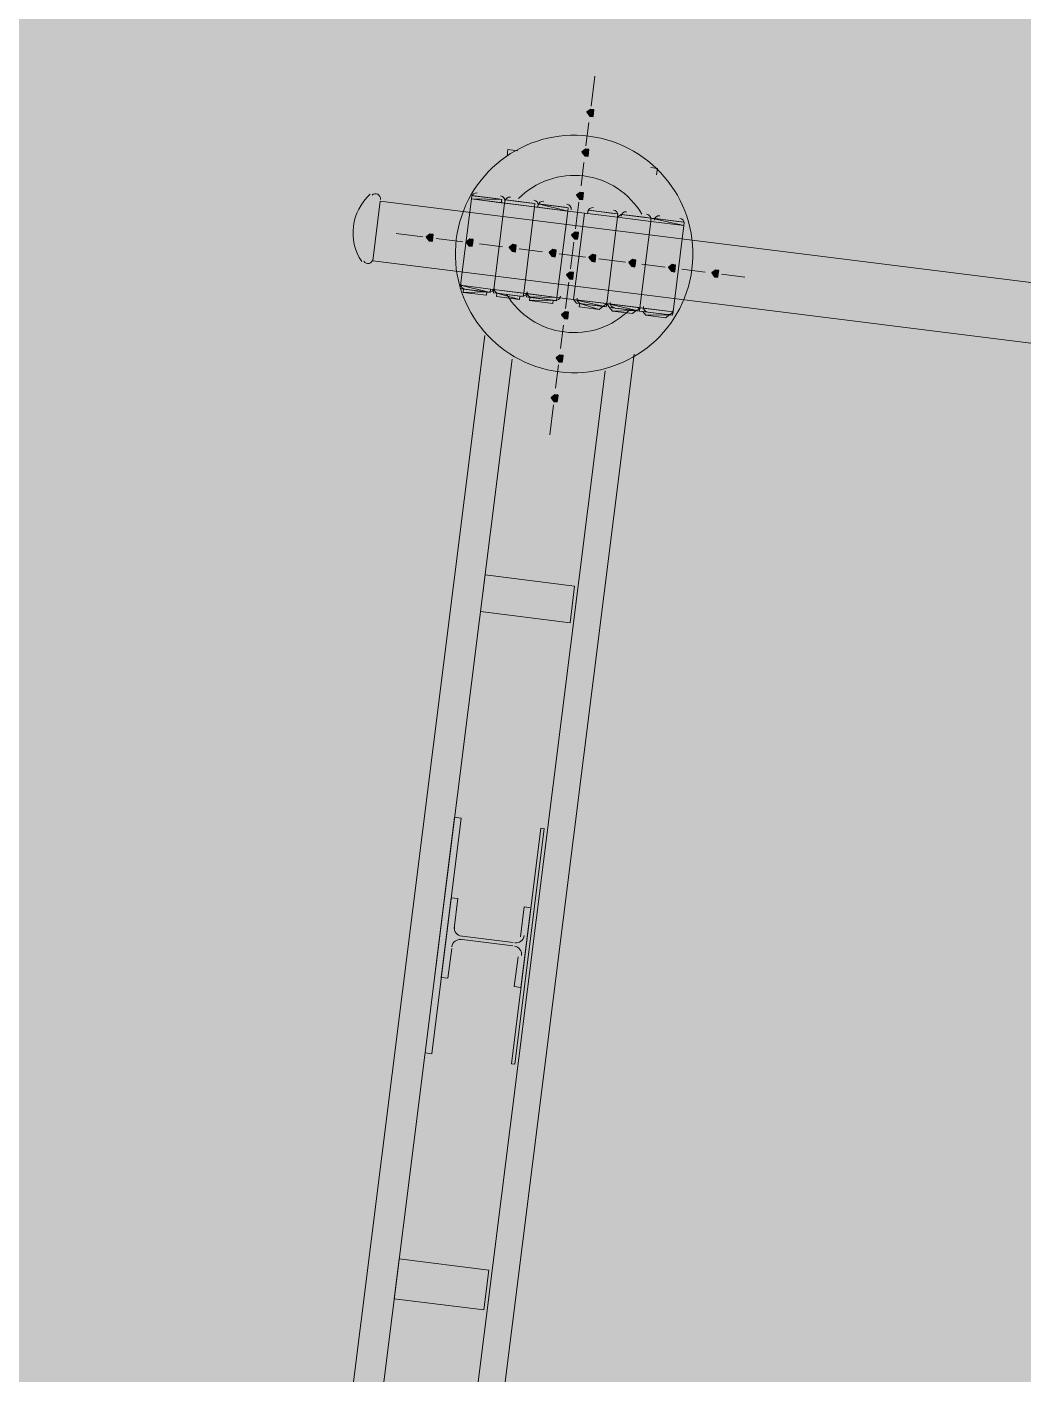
# Model space of a CAD drawing. Header units: metres. Extents: x -4 to 509425, y 7549 to 4732445.
# Drawn here: x 475976.932 to 475979.453, y 4719767.517 to 4719770.926 of the extents above; entities that cross this region are included whole.
import ezdxf

# ---------------------------------------------------------------- set-up
doc = ezdxf.new("R2010")
doc.units = ezdxf.units.M
doc.header["$LTSCALE"] = 0.01
doc.header["$MEASUREMENT"] = 0
doc.layers.get('0').update_dxf_attribs({"lineweight": 0})
doc.layers.add('_SUBESTACIÓN', color=1, linetype='Continuous')
doc.layers.add('SUBESTACION LA VID', color=253, linetype='Continuous')

# ---------------------------------------------------------------- blocks, each defined once
blk = doc.blocks.new('A$Cfff6051d')
at = {"layer": 'SUBESTACION LA VID', "transparency": 33554687}
h = blk.add_hatch(color=256, dxfattribs=at)
h.dxf.hatch_style = 2
h.paths.add_polyline_path([(475978.3663, 4719770.7079), (475978.3673, 4719770.7163), (475978.3589, 4719770.7173), (475978.3495, 4719770.71), (475978.3568, 4719770.7005), (475978.3652, 4719770.6995)])
h = blk.add_hatch(color=256, dxfattribs=at)
h.dxf.hatch_style = 2
h.paths.add_polyline_path([(475978.3536, 4719770.607), (475978.3547, 4719770.6154), (475978.3463, 4719770.6165), (475978.3368, 4719770.6092), (475978.3442, 4719770.5997), (475978.3526, 4719770.5986)])
h = blk.add_hatch(color=256, dxfattribs=at)
h.dxf.hatch_style = 2
h.paths.add_polyline_path([(475978.3399, 4719770.4978), (475978.341, 4719770.5062), (475978.3326, 4719770.5073), (475978.3231, 4719770.5), (475978.3305, 4719770.4905), (475978.3389, 4719770.4894)])
h = blk.add_hatch(color=256, dxfattribs=at)
h.dxf.hatch_style = 2
h.paths.add_polyline_path([(475977.9597, 4719770.3919), (475977.9608, 4719770.4003), (475977.9524, 4719770.4014), (475977.9429, 4719770.394), (475977.9503, 4719770.3846), (475977.9587, 4719770.3835)])
h = blk.add_hatch(color=256, dxfattribs=at)
h.dxf.hatch_style = 2
h.paths.add_polyline_path([(475978.0606, 4719770.3793), (475978.0616, 4719770.3877), (475978.0532, 4719770.3887), (475978.0438, 4719770.3814), (475978.0511, 4719770.3719), (475978.0595, 4719770.3709)])
h = blk.add_hatch(color=256, dxfattribs=at)
h.dxf.hatch_style = 2
h.paths.add_polyline_path([(475978.3273, 4719770.397), (475978.3283, 4719770.4054), (475978.3199, 4719770.4065), (475978.3105, 4719770.3991), (475978.3178, 4719770.3897), (475978.3262, 4719770.3886)])
h = blk.add_hatch(color=256, dxfattribs=at)
h.dxf.hatch_style = 2
h.paths.add_polyline_path([(475978.1698, 4719770.3656), (475978.1708, 4719770.374), (475978.1624, 4719770.3751), (475978.153, 4719770.3677), (475978.1603, 4719770.3583), (475978.1687, 4719770.3572)])
h = blk.add_hatch(color=256, dxfattribs=at)
h.dxf.hatch_style = 2
h.paths.add_polyline_path([(475978.2706, 4719770.353), (475978.2716, 4719770.3614), (475978.2632, 4719770.3624), (475978.2538, 4719770.3551), (475978.2611, 4719770.3456), (475978.2695, 4719770.3446)])
h = blk.add_hatch(color=256, dxfattribs=at)
h.dxf.hatch_style = 2
h.paths.add_polyline_path([(475978.3714, 4719770.3403), (475978.3724, 4719770.3487), (475978.364, 4719770.3498), (475978.3546, 4719770.3424), (475978.3619, 4719770.333), (475978.3703, 4719770.3319)])
h = blk.add_hatch(color=256, dxfattribs=at)
h.dxf.hatch_style = 2
h.paths.add_polyline_path([(475978.4722, 4719770.3277), (475978.4732, 4719770.3361), (475978.4648, 4719770.3371), (475978.4554, 4719770.3298), (475978.4627, 4719770.3203), (475978.4711, 4719770.3193)])
h = blk.add_hatch(color=256, dxfattribs=at)
h.dxf.hatch_style = 2
h.paths.add_polyline_path([(475978.573, 4719770.315), (475978.574, 4719770.3234), (475978.5656, 4719770.3245), (475978.5562, 4719770.3172), (475978.5635, 4719770.3077), (475978.5719, 4719770.3066)])
h = blk.add_hatch(color=256, dxfattribs=at)
h.dxf.hatch_style = 2
h.paths.add_polyline_path([(475978.6822, 4719770.3014), (475978.6832, 4719770.3098), (475978.6748, 4719770.3108), (475978.6654, 4719770.3035), (475978.6727, 4719770.294), (475978.6811, 4719770.293)])
h = blk.add_hatch(color=256, dxfattribs=at)
h.dxf.hatch_style = 2
h.paths.add_polyline_path([(475978.3146, 4719770.2962), (475978.3157, 4719770.3046), (475978.3073, 4719770.3057), (475978.2978, 4719770.2983), (475978.3052, 4719770.2889), (475978.3136, 4719770.2878)])
h = blk.add_hatch(color=256, dxfattribs=at)
h.dxf.hatch_style = 2
h.paths.add_polyline_path([(475978.302, 4719770.1954), (475978.3031, 4719770.2038), (475978.2947, 4719770.2049), (475978.2852, 4719770.1975), (475978.2926, 4719770.1881), (475978.301, 4719770.187)])
h = blk.add_hatch(color=256, dxfattribs=at)
h.dxf.hatch_style = 2
h.paths.add_polyline_path([(475978.2883, 4719770.0862), (475978.2894, 4719770.0946), (475978.281, 4719770.0957), (475978.2715, 4719770.0883), (475978.2789, 4719770.0789), (475978.2873, 4719770.0778)])
h = blk.add_hatch(color=256, dxfattribs=at)
h.dxf.hatch_style = 2
h.paths.add_polyline_path([(475978.2757, 4719769.9854), (475978.2767, 4719769.9938), (475978.2683, 4719769.9949), (475978.2589, 4719769.9875), (475978.2662, 4719769.9781), (475978.2746, 4719769.977)])
at = {"layer": 'SUBESTACION LA VID', "lineweight": 15}
for p, q in [((475978.3694, 4719770.8013), (475978.36, 4719770.7257)), ((475978.3547, 4719770.6837), (475978.3473, 4719770.6249)), ((475978.3421, 4719770.5829), (475978.3347, 4719770.5241)), ((475977.8075, 4719770.3342), (475977.8264, 4719770.4854)), ((476073.0778, 4719758.5438), (475977.8264, 4719770.4854)), ((475978.0574, 4719770.4906), (475978.0301, 4719770.2722)), ((475978.1257, 4719770.4906), (475978.0669, 4719770.498)), ((475978.1414, 4719770.4801), (475978.1141, 4719770.2617)), ((475978.1141, 4719770.2617), (475978.1414, 4719770.4801)), ((475978.2097, 4719770.48), (475978.1509, 4719770.4874)), ((475978.3294, 4719770.4821), (475978.321, 4719770.4149)), ((475978.2171, 4719770.4706), (475978.1897, 4719770.2522)), ((475978.1897, 4719770.2522), (475978.2171, 4719770.4706)), ((475978.2937, 4719770.4695), (475978.2349, 4719770.4769)), ((475978.2737, 4719770.2417), (475978.3011, 4719770.4601)), ((475978.3157, 4719770.2364), (475978.3431, 4719770.4548)), ((475978.3609, 4719770.4611), (475978.4113, 4719770.4548)), ((475978.4449, 4719770.4506), (475978.4953, 4719770.4442)), ((475978.4271, 4719770.4443), (475978.3997, 4719770.2259)), ((475978.3997, 4719770.2259), (475978.4271, 4719770.4443)), ((475978.5111, 4719770.4337), (475978.4837, 4719770.2153)), ((475978.4837, 4719770.2153), (475978.5111, 4719770.4337)), ((475978.5289, 4719770.44), (475978.5793, 4719770.4337)), ((475978.5951, 4719770.4232), (475978.5677, 4719770.2048)), ((475977.9345, 4719770.3951), (475977.8673, 4719770.4035)), ((475978.0354, 4719770.3824), (475977.9682, 4719770.3909)), ((475978.1362, 4719770.3698), (475978.0774, 4719770.3772)), ((475978.3168, 4719770.3813), (475978.3084, 4719770.3141)), ((475978.237, 4719770.3572), (475978.1782, 4719770.3645)), ((475978.3462, 4719770.3435), (475978.279, 4719770.3519)), ((476073.0589, 4719758.3926), (475977.8075, 4719770.3342)), ((475978.447, 4719770.3308), (475978.3798, 4719770.3393)), ((475978.5478, 4719770.3182), (475978.489, 4719770.3256)), ((475978.6486, 4719770.3056), (475978.5898, 4719770.3129)), ((475978.3041, 4719770.2805), (475978.2957, 4719770.2133)), ((475978.7494, 4719770.2929), (475978.6906, 4719770.3003)), ((475978.0364, 4719770.2543), (475978.0952, 4719770.247)), ((475978.1204, 4719770.2438), (475978.1792, 4719770.2364)), ((475978.2044, 4719770.2333), (475978.2632, 4719770.2259)), ((475978.3808, 4719770.2112), (475978.3304, 4719770.2175)), ((475978.4648, 4719770.2006), (475978.4144, 4719770.2069)), ((475978.5488, 4719770.1901), (475978.4984, 4719770.1964)), ((475978.0909, 4719770.1451), (475977.7128, 4719767.1294)), ((475978.2904, 4719770.1713), (475978.2831, 4719770.1125)), ((475977.7937, 4719767.1619), (475978.1602, 4719770.0852)), ((475978.4689, 4719770.0977), (475978.0909, 4719767.082)), ((475978.2778, 4719770.0705), (475978.2704, 4719770.0117)), ((475978.0289, 4719767.1324), (475978.3954, 4719770.0557)), ((475978.2652, 4719769.9697), (475978.2557, 4719769.8941)), ((475978.0274, 4719768.6173), (475978.1618, 4719768.6004)), ((475978.1628, 4719768.6088), (475978.0284, 4719768.6257))]:
    blk.add_line(p, q, dxfattribs=at)
at = {"layer": 'SUBESTACION LA VID', "lineweight": 0}
for p, q in [((475978.0574, 4719770.4906), (475978.133, 4719770.4811)), ((475978.0585, 4719770.499), (475978.1341, 4719770.4895)), ((475978.0585, 4719770.499), (475978.1341, 4719770.4895)), ((475978.0585, 4719770.499), (475978.1341, 4719770.4895)), ((475978.0585, 4719770.499), (475978.1341, 4719770.4895)), ((475978.0585, 4719770.499), (475978.1257, 4719770.4906)), ((475978.0669, 4719770.498), (475978.1257, 4719770.4906)), ((475978.0669, 4719770.498), (475978.1257, 4719770.4906)), ((475978.0669, 4719770.498), (475978.1257, 4719770.4906)), ((475978.1414, 4719770.4801), (475978.2171, 4719770.4706)), ((475978.1425, 4719770.4885), (475978.2181, 4719770.479)), ((475978.1425, 4719770.4885), (475978.2181, 4719770.479)), ((475978.1425, 4719770.4885), (475978.2181, 4719770.479)), ((475978.1425, 4719770.4885), (475978.2181, 4719770.479)), ((475978.1509, 4719770.4874), (475978.2181, 4719770.479)), ((475978.1509, 4719770.4874), (475978.2097, 4719770.48)), ((475978.1509, 4719770.4874), (475978.2097, 4719770.48)), ((475978.2171, 4719770.4706), (475978.3011, 4719770.4601)), ((475978.2255, 4719770.4695), (475978.3011, 4719770.4601)), ((475978.2255, 4719770.4695), (475978.3011, 4719770.4601)), ((475978.2265, 4719770.4779), (475978.3011, 4719770.4601)), ((475978.2265, 4719770.4779), (475978.3021, 4719770.4685)), ((475978.2265, 4719770.4779), (475978.3021, 4719770.4685)), ((475978.2265, 4719770.4779), (475978.3021, 4719770.4685)), ((475978.2265, 4719770.4779), (475978.3021, 4719770.4685)), ((475978.2265, 4719770.4779), (475978.2937, 4719770.4695)), ((475978.2265, 4719770.4779), (475978.2937, 4719770.4695)), ((475978.2349, 4719770.4769), (475978.2937, 4719770.4695)), ((475978.2349, 4719770.4769), (475978.2937, 4719770.4695)), ((475978.3515, 4719770.4537), (475978.4271, 4719770.4443)), ((475978.3525, 4719770.4621), (475978.4281, 4719770.4527)), ((475978.3525, 4719770.4621), (475978.4281, 4719770.4527)), ((475978.3525, 4719770.4621), (475978.4281, 4719770.4527)), ((475978.3525, 4719770.4621), (475978.4281, 4719770.4527)), ((475978.3525, 4719770.4621), (475978.4197, 4719770.4537)), ((475978.3525, 4719770.4621), (475978.4197, 4719770.4537)), ((475978.3609, 4719770.4611), (475978.4197, 4719770.4537)), ((475978.3609, 4719770.4611), (475978.4197, 4719770.4537)), ((475978.4365, 4719770.4516), (475978.5121, 4719770.4421)), ((475978.4365, 4719770.4516), (475978.5121, 4719770.4421)), ((475978.4365, 4719770.4516), (475978.5037, 4719770.4432)), ((475978.4365, 4719770.4516), (475978.5037, 4719770.4432)), ((475978.4365, 4719770.4516), (475978.5037, 4719770.4432)), ((475978.4365, 4719770.4516), (475978.5037, 4719770.4432)), ((475978.4449, 4719770.4506), (475978.5037, 4719770.4432)), ((475978.4449, 4719770.4506), (475978.5037, 4719770.4432)), ((475978.4271, 4719770.4443), (475978.5111, 4719770.4337)), ((475978.4271, 4719770.4443), (475978.5111, 4719770.4337)), ((475978.5111, 4719770.4337), (475978.5951, 4719770.4232)), ((475978.5111, 4719770.4337), (475978.5951, 4719770.4232)), ((475978.5205, 4719770.4411), (475978.5961, 4719770.4316)), ((475978.5205, 4719770.4411), (475978.5961, 4719770.4316)), ((475978.5205, 4719770.4411), (475978.5877, 4719770.4327)), ((475978.5205, 4719770.4411), (475978.5877, 4719770.4327)), ((475978.5289, 4719770.44), (475978.5877, 4719770.4327)), ((475978.5289, 4719770.44), (475978.5877, 4719770.4327)), ((475978.1046, 4719770.2543), (475978.029, 4719770.2638)), ((475978.1046, 4719770.2543), (475978.029, 4719770.2638)), ((475978.1057, 4719770.2627), (475978.0301, 4719770.2722)), ((475978.1057, 4719770.2627), (475978.0301, 4719770.2722)), ((475978.1046, 4719770.2543), (475978.0374, 4719770.2627)), ((475978.1046, 4719770.2543), (475978.0374, 4719770.2627)), ((475978.1802, 4719770.2448), (475978.113, 4719770.2533)), ((475978.1886, 4719770.2438), (475978.113, 4719770.2533)), ((475978.1886, 4719770.2438), (475978.113, 4719770.2533)), ((475978.1886, 4719770.2438), (475978.113, 4719770.2533)), ((475978.1886, 4719770.2438), (475978.113, 4719770.2533)), ((475978.1886, 4719770.2438), (475978.113, 4719770.2533)), ((475978.1886, 4719770.2438), (475978.113, 4719770.2533)), ((475978.1897, 4719770.2522), (475978.1141, 4719770.2617)), ((475978.1897, 4719770.2522), (475978.1141, 4719770.2617)), ((475978.1792, 4719770.2364), (475978.1214, 4719770.2522)), ((475978.1802, 4719770.2448), (475978.1214, 4719770.2522)), ((475978.2642, 4719770.2343), (475978.197, 4719770.2427)), ((475978.2726, 4719770.2332), (475978.197, 4719770.2427)), ((475978.2726, 4719770.2332), (475978.197, 4719770.2427)), ((475978.2726, 4719770.2332), (475978.197, 4719770.2427)), ((475978.2726, 4719770.2332), (475978.197, 4719770.2427)), ((475978.2726, 4719770.2332), (475978.197, 4719770.2427)), ((475978.2726, 4719770.2332), (475978.197, 4719770.2427)), ((475978.2737, 4719770.2417), (475978.197, 4719770.2427)), ((475978.3986, 4719770.2174), (475978.3157, 4719770.2364)), ((475978.3902, 4719770.2185), (475978.323, 4719770.2269)), ((475978.3986, 4719770.2174), (475978.323, 4719770.2269)), ((475978.3808, 4719770.2112), (475978.3314, 4719770.2259)), ((475978.4826, 4719770.2069), (475978.3997, 4719770.2259)), ((475978.4742, 4719770.208), (475978.407, 4719770.2164)), ((475978.4742, 4719770.208), (475978.407, 4719770.2164)), ((475978.4826, 4719770.2069), (475978.407, 4719770.2164)), ((475978.4826, 4719770.2069), (475978.407, 4719770.2164)), ((475978.4826, 4719770.2069), (475978.407, 4719770.2164)), ((475978.4742, 4719770.208), (475978.4144, 4719770.2069)), ((475978.5666, 4719770.1964), (475978.4826, 4719770.2069)), ((475978.5666, 4719770.1964), (475978.4826, 4719770.2069)), ((475978.5677, 4719770.2048), (475978.4837, 4719770.2153)), ((475978.5582, 4719770.1974), (475978.491, 4719770.2059)), ((475978.5582, 4719770.1974), (475978.491, 4719770.2059)), ((475978.5582, 4719770.1974), (475978.491, 4719770.2059)), ((475978.5582, 4719770.1974), (475978.491, 4719770.2059)), ((475978.5666, 4719770.1964), (475978.491, 4719770.2059)), ((475978.5666, 4719770.1964), (475978.491, 4719770.2059)), ((475978.5582, 4719770.1974), (475978.4984, 4719770.1964))]:
    blk.add_line(p, q, dxfattribs=at)
at = {"layer": 'SUBESTACION LA VID'}
for points in [[(475978.3663, 4719770.7079), (475978.3673, 4719770.7163), (475978.3589, 4719770.7173), (475978.3495, 4719770.71), (475978.3568, 4719770.7005), (475978.3652, 4719770.6995)], [(475978.3536, 4719770.607), (475978.3547, 4719770.6154), (475978.3463, 4719770.6165), (475978.3368, 4719770.6092), (475978.3442, 4719770.5997), (475978.3526, 4719770.5986)], [(475978.3399, 4719770.4978), (475978.341, 4719770.5062), (475978.3326, 4719770.5073), (475978.3231, 4719770.5), (475978.3305, 4719770.4905), (475978.3389, 4719770.4894)], [(475977.9597, 4719770.3919), (475977.9608, 4719770.4003), (475977.9524, 4719770.4014), (475977.9429, 4719770.394), (475977.9503, 4719770.3846), (475977.9587, 4719770.3835)], [(475978.0606, 4719770.3793), (475978.0616, 4719770.3877), (475978.0532, 4719770.3887), (475978.0438, 4719770.3814), (475978.0511, 4719770.3719), (475978.0595, 4719770.3709)], [(475978.3273, 4719770.397), (475978.3283, 4719770.4054), (475978.3199, 4719770.4065), (475978.3105, 4719770.3991), (475978.3178, 4719770.3897), (475978.3262, 4719770.3886)], [(475978.1698, 4719770.3656), (475978.1708, 4719770.374), (475978.1624, 4719770.3751), (475978.153, 4719770.3677), (475978.1603, 4719770.3583), (475978.1687, 4719770.3572)], [(475978.2706, 4719770.353), (475978.2716, 4719770.3614), (475978.2632, 4719770.3624), (475978.2538, 4719770.3551), (475978.2611, 4719770.3456), (475978.2695, 4719770.3446)], [(475978.3714, 4719770.3403), (475978.3724, 4719770.3487), (475978.364, 4719770.3498), (475978.3546, 4719770.3424), (475978.3619, 4719770.333), (475978.3703, 4719770.3319)], [(475978.4722, 4719770.3277), (475978.4732, 4719770.3361), (475978.4648, 4719770.3371), (475978.4554, 4719770.3298), (475978.4627, 4719770.3203), (475978.4711, 4719770.3193)], [(475978.573, 4719770.315), (475978.574, 4719770.3234), (475978.5656, 4719770.3245), (475978.5562, 4719770.3172), (475978.5635, 4719770.3077), (475978.5719, 4719770.3066)], [(475978.6822, 4719770.3014), (475978.6832, 4719770.3098), (475978.6748, 4719770.3108), (475978.6654, 4719770.3035), (475978.6727, 4719770.294), (475978.6811, 4719770.293)], [(475978.3146, 4719770.2962), (475978.3157, 4719770.3046), (475978.3073, 4719770.3057), (475978.2978, 4719770.2983), (475978.3052, 4719770.2889), (475978.3136, 4719770.2878)], [(475978.302, 4719770.1954), (475978.3031, 4719770.2038), (475978.2947, 4719770.2049), (475978.2852, 4719770.1975), (475978.2926, 4719770.1881), (475978.301, 4719770.187)], [(475978.2883, 4719770.0862), (475978.2894, 4719770.0946), (475978.281, 4719770.0957), (475978.2715, 4719770.0883), (475978.2789, 4719770.0789), (475978.2873, 4719770.0778)], [(475978.2757, 4719769.9854), (475978.2767, 4719769.9938), (475978.2683, 4719769.9949), (475978.2589, 4719769.9875), (475978.2662, 4719769.9781), (475978.2746, 4719769.977)]]:
    blk.add_lwpolyline(points, close=True, dxfattribs=at)
at = {"layer": 'SUBESTACION LA VID', "lineweight": 0}
for points in [[(475978.3663, 4719770.7079), (475978.3673, 4719770.7163), (475978.3589, 4719770.7173), (475978.3495, 4719770.71), (475978.3568, 4719770.7005), (475978.3652, 4719770.6995)], [(475978.3536, 4719770.607), (475978.3547, 4719770.6154), (475978.3463, 4719770.6165), (475978.3368, 4719770.6092), (475978.3442, 4719770.5997), (475978.3526, 4719770.5986)], [(475978.3399, 4719770.4978), (475978.341, 4719770.5062), (475978.3326, 4719770.5073), (475978.3231, 4719770.5), (475978.3305, 4719770.4905), (475978.3389, 4719770.4894)], [(475977.9597, 4719770.3919), (475977.9608, 4719770.4003), (475977.9524, 4719770.4014), (475977.9429, 4719770.394), (475977.9503, 4719770.3846), (475977.9587, 4719770.3835)], [(475978.0606, 4719770.3793), (475978.0616, 4719770.3877), (475978.0532, 4719770.3887), (475978.0438, 4719770.3814), (475978.0511, 4719770.3719), (475978.0595, 4719770.3709)], [(475978.3273, 4719770.397), (475978.3283, 4719770.4054), (475978.3199, 4719770.4065), (475978.3105, 4719770.3991), (475978.3178, 4719770.3897), (475978.3262, 4719770.3886)], [(475978.1698, 4719770.3656), (475978.1708, 4719770.374), (475978.1624, 4719770.3751), (475978.153, 4719770.3677), (475978.1603, 4719770.3583), (475978.1687, 4719770.3572)], [(475978.2706, 4719770.353), (475978.2716, 4719770.3614), (475978.2632, 4719770.3624), (475978.2538, 4719770.3551), (475978.2611, 4719770.3456), (475978.2695, 4719770.3446)], [(475978.3714, 4719770.3403), (475978.3724, 4719770.3487), (475978.364, 4719770.3498), (475978.3546, 4719770.3424), (475978.3619, 4719770.333), (475978.3703, 4719770.3319)], [(475978.4722, 4719770.3277), (475978.4732, 4719770.3361), (475978.4648, 4719770.3371), (475978.4554, 4719770.3298), (475978.4627, 4719770.3203), (475978.4711, 4719770.3193)], [(475978.573, 4719770.315), (475978.574, 4719770.3234), (475978.5656, 4719770.3245), (475978.5562, 4719770.3172), (475978.5635, 4719770.3077), (475978.5719, 4719770.3066)], [(475978.6822, 4719770.3014), (475978.6832, 4719770.3098), (475978.6748, 4719770.3108), (475978.6654, 4719770.3035), (475978.6727, 4719770.294), (475978.6811, 4719770.293)], [(475978.3146, 4719770.2962), (475978.3157, 4719770.3046), (475978.3073, 4719770.3057), (475978.2978, 4719770.2983), (475978.3052, 4719770.2889), (475978.3136, 4719770.2878)], [(475978.302, 4719770.1954), (475978.3031, 4719770.2038), (475978.2947, 4719770.2049), (475978.2852, 4719770.1975), (475978.2926, 4719770.1881), (475978.301, 4719770.187)], [(475978.2883, 4719770.0862), (475978.2894, 4719770.0946), (475978.281, 4719770.0957), (475978.2715, 4719770.0883), (475978.2789, 4719770.0789), (475978.2873, 4719770.0778)], [(475978.2757, 4719769.9854), (475978.2767, 4719769.9938), (475978.2683, 4719769.9949), (475978.2589, 4719769.9875), (475978.2662, 4719769.9781), (475978.2746, 4719769.977)]]:
    blk.add_lwpolyline(points, close=True, dxfattribs=at)
at = {"layer": 'SUBESTACION LA VID', "lineweight": 15}
for points in [[(475978.1751, 4719770.6124), (475978.1499, 4719770.6155), (475978.1478, 4719770.5987)], [(475978.5111, 4719770.5702), (475978.5279, 4719770.5681), (475978.5258, 4719770.5513)], [(476073.0589, 4719758.3926), (476073.0778, 4719758.5438), (475977.8264, 4719770.4854), (475977.8075, 4719770.3342), (476073.0589, 4719758.3926)], [(475978.1677, 4719770.4853), (475978.1509, 4719770.4874), (475978.1425, 4719770.4885), (475978.1414, 4719770.4801), (475978.133, 4719770.4811), (475978.1341, 4719770.4895), (475978.1257, 4719770.4906), (475978.0669, 4719770.498), (475978.0585, 4719770.499), (475978.0574, 4719770.4906), (475978.0301, 4719770.2722), (475978.029, 4719770.2638), (475978.0374, 4719770.2627), (475978.0364, 4719770.2543), (475978.0952, 4719770.247), (475978.0962, 4719770.2554), (475978.1046, 4719770.2543), (475978.1057, 4719770.2627), (475978.1141, 4719770.2617), (475978.113, 4719770.2533), (475978.1214, 4719770.2522), (475978.1204, 4719770.2438), (475978.1792, 4719770.2364), (475978.1802, 4719770.2448), (475978.1886, 4719770.2438), (475978.1897, 4719770.2522), (475978.1981, 4719770.2511), (475978.197, 4719770.2427), (475978.2054, 4719770.2417), (475978.2044, 4719770.2333), (475978.2632, 4719770.2259), (475978.2642, 4719770.2343), (475978.2726, 4719770.2332), (475978.2737, 4719770.2417), (475978.3157, 4719770.2364), (475978.323, 4719770.2269), (475978.3314, 4719770.2259), (475978.3304, 4719770.2175), (475978.3808, 4719770.2112), (475978.3902, 4719770.2185), (475978.3986, 4719770.2174), (475978.3997, 4719770.2259), (475978.407, 4719770.2164), (475978.4144, 4719770.2069), (475978.4648, 4719770.2006), (475978.4742, 4719770.208), (475978.4826, 4719770.2069), (475978.4837, 4719770.2153), (475978.4826, 4719770.2069), (475978.491, 4719770.2059), (475978.4984, 4719770.1964), (475978.5488, 4719770.1901), (475978.5582, 4719770.1974), (475978.5666, 4719770.1964), (475978.5677, 4719770.2048), (475978.5951, 4719770.4232), (475978.5961, 4719770.4316), (475978.5877, 4719770.4327), (475978.5793, 4719770.4337), (475978.5289, 4719770.44), (475978.5205, 4719770.4411), (475978.5121, 4719770.4421), (475978.5111, 4719770.4337), (475978.5121, 4719770.4421), (475978.5037, 4719770.4432), (475978.4953, 4719770.4442), (475978.4449, 4719770.4506), (475978.4365, 4719770.4516), (475978.4271, 4719770.4443), (475978.4281, 4719770.4527), (475978.4197, 4719770.4537), (475978.4113, 4719770.4548), (475978.3609, 4719770.4611), (475978.3525, 4719770.4621), (475978.3515, 4719770.4537), (475978.3431, 4719770.4548), (475978.3011, 4719770.4601), (475978.3021, 4719770.4685), (475978.2937, 4719770.4695), (475978.2349, 4719770.4769), (475978.2265, 4719770.4779), (475978.2255, 4719770.4695), (475978.2171, 4719770.4706), (475978.2181, 4719770.479), (475978.2097, 4719770.48), (475978.1677, 4719770.4853)], [(475978.0802, 4719769.4468), (475978.0918, 4719769.5392), (475978.3186, 4719769.5108), (475978.307, 4719769.4184), (475978.0802, 4719769.4468)], [(475977.9569, 4719768.3275), (475978.0317, 4719768.9239), (475978.0149, 4719768.926), (475977.9401, 4719768.3296), (475977.9569, 4719768.3275)], [(475978.1585, 4719768.3022), (475978.2333, 4719768.8986), (475978.2417, 4719768.8975), (475978.1669, 4719768.3011), (475978.1585, 4719768.3022)], [(475978.0064, 4719768.7223), (475977.9811, 4719768.5207), (475977.9979, 4719768.5186), (475978.0074, 4719768.5942)], [(475978.0137, 4719768.6446), (475978.0232, 4719768.7202), (475978.0064, 4719768.7223)], [(475978.1754, 4719768.5731), (475978.1659, 4719768.4975), (475978.1827, 4719768.4954), (475978.208, 4719768.697), (475978.1912, 4719768.6991), (475978.1817, 4719768.6235)], [(475977.8622, 4719767.7079), (475977.8748, 4719767.8087), (475978.1016, 4719767.7803), (475978.089, 4719767.6795), (475977.8622, 4719767.7079)]]:
    blk.add_lwpolyline(points, dxfattribs=at)
at = {"layer": 'SUBESTACION LA VID', "lineweight": 0}
for points in [[(475978.3011, 4719770.4601), (475978.0574, 4719770.4906), (475978.2171, 4719770.4706)], [(475978.2171, 4719770.4706), (475978.1414, 4719770.4801), (475978.0574, 4719770.4906)], [(475978.133, 4719770.4811), (475978.0574, 4719770.4906), (475978.1341, 4719770.4895)], [(475978.1414, 4719770.4801), (475978.2171, 4719770.4706), (475978.1414, 4719770.4801)], [(475978.1509, 4719770.4874), (475978.2097, 4719770.48), (475978.1509, 4719770.4874)], [(475978.5111, 4719770.4337), (475978.4271, 4719770.4443), (475978.3431, 4719770.4548), (475978.4271, 4719770.4443)], [(475978.3431, 4719770.4548), (475978.4271, 4719770.4443), (475978.5111, 4719770.4337)], [(475978.5111, 4719770.4337), (475978.5951, 4719770.4232), (475978.5121, 4719770.4421)], [(475978.5205, 4719770.4411), (475978.5877, 4719770.4327), (475978.5205, 4719770.4411)], [(475978.029, 4719770.2638), (475978.1046, 4719770.2543), (475978.0301, 4719770.2722)], [(475978.1046, 4719770.2543), (475978.029, 4719770.2638), (475978.1046, 4719770.2543)], [(475978.0364, 4719770.2543), (475978.0962, 4719770.2554), (475978.0374, 4719770.2627)], [(475978.2737, 4719770.2417), (475978.1141, 4719770.2617), (475978.1897, 4719770.2522)], [(475978.1981, 4719770.2511), (475978.2737, 4719770.2417), (475978.1897, 4719770.2522)], [(475978.2044, 4719770.2333), (475978.2642, 4719770.2343), (475978.2054, 4719770.2417)], [(475978.3157, 4719770.2364), (475978.3997, 4719770.2259), (475978.4837, 4719770.2153)], [(475978.5677, 4719770.2048), (475978.3157, 4719770.2364), (475978.3997, 4719770.2259)], [(475978.3314, 4719770.2259), (475978.3902, 4719770.2185), (475978.323, 4719770.2269)], [(475978.3986, 4719770.2174), (475978.323, 4719770.2269), (475978.3986, 4719770.2174)], [(475978.4837, 4719770.2153), (475978.3997, 4719770.2259), (475978.4837, 4719770.2153), (475978.5677, 4719770.2048)], [(475978.3997, 4719770.2259), (475978.5677, 4719770.2048), (475978.4837, 4719770.2153)], [(475978.4742, 4719770.208), (475978.407, 4719770.2164), (475978.4742, 4719770.208)]]:
    blk.add_lwpolyline(points, dxfattribs=at)
at = {"layer": 'SUBESTACION LA VID', "lineweight": 15}
for points, knots in [([(475978.0191, 4719770.3888), (475977.9984, 4719770.2241), (475978.1152, 4719770.0738), (475978.2799, 4719770.0532), (475978.4446, 4719770.0325), (475978.5949, 4719770.1493), (475978.6155, 4719770.314), (475978.6362, 4719770.4787), (475978.5194, 4719770.6289), (475978.3547, 4719770.6496), (475978.19, 4719770.6702), (475978.0397, 4719770.5535), (475978.0191, 4719770.3888)], [0, 0, 0, 0, 1, 1, 1, 2, 2, 2, 3, 3, 3, 4, 4, 4, 4]), ([(475978.4887, 4719770.4524), (475978.4573, 4719770.5055), (475978.4032, 4719770.5411), (475978.342, 4719770.5488), (475978.2809, 4719770.5564), (475978.2196, 4719770.5353), (475978.1762, 4719770.4916)], [0, 0, 0, 0, 1, 1, 1, 2, 2, 2, 2]), ([(475977.827, 4719770.4896), (475977.8276, 4719770.4949), (475977.8249, 4719770.5), (475977.8202, 4719770.5025), (475977.8155, 4719770.5049), (475977.8098, 4719770.5042), (475977.8058, 4719770.5006)], [0, 0, 0, 0, 1, 1, 1, 2, 2, 2, 2]), ([(475977.7848, 4719770.333), (475977.7878, 4719770.3285), (475977.7931, 4719770.3264), (475977.7983, 4719770.3276), (475977.8035, 4719770.3289), (475977.8073, 4719770.3332), (475977.808, 4719770.3384)], [0, 0, 0, 0, 1, 1, 1, 2, 2, 2, 2]), ([(475978.1463, 4719770.2497), (475978.1777, 4719770.1969), (475978.2316, 4719770.1616), (475978.2925, 4719770.154), (475978.3535, 4719770.1463), (475978.4145, 4719770.1672), (475978.4579, 4719770.2106)], [0, 0, 0, 0, 1, 1, 1, 2, 2, 2, 2])]:
    blk.add_open_spline(points, degree=3, knots=knots, dxfattribs=at)
for points in [[(475977.801, 4719770.5025), (475977.7527, 4719770.459), (475977.7436, 4719770.3865), (475977.7797, 4719770.3323)], [(475978.0722, 4719770.5058), (475978.0652, 4719770.5067), (475978.0588, 4719770.5018), (475978.058, 4719770.4948)], [(475978.142, 4719770.4843), (475978.1428, 4719770.4912), (475978.1379, 4719770.4976), (475978.131, 4719770.4985)], [(475978.1562, 4719770.4953), (475978.1492, 4719770.4962), (475978.1428, 4719770.4912), (475978.142, 4719770.4843)], [(475978.226, 4719770.4737), (475978.2268, 4719770.4807), (475978.2219, 4719770.487), (475978.215, 4719770.4879)], [(475978.2402, 4719770.4848), (475978.2332, 4719770.4856), (475978.2268, 4719770.4807), (475978.226, 4719770.4737)], [(475978.31, 4719770.4632), (475978.3109, 4719770.4702), (475978.3059, 4719770.4765), (475978.299, 4719770.4774)], [(475978.3662, 4719770.469), (475978.3592, 4719770.4698), (475978.3529, 4719770.4649), (475978.352, 4719770.4579)], [(475978.4276, 4719770.4485), (475978.4285, 4719770.4554), (475978.4235, 4719770.4618), (475978.4166, 4719770.4626)], [(475978.4502, 4719770.4584), (475978.4432, 4719770.4593), (475978.4369, 4719770.4544), (475978.436, 4719770.4474)], [(475978.5116, 4719770.4379), (475978.5125, 4719770.4449), (475978.5075, 4719770.4512), (475978.5006, 4719770.4521)], [(475978.5342, 4719770.4479), (475978.5272, 4719770.4488), (475978.5209, 4719770.4438), (475978.52, 4719770.4369)], [(475978.5956, 4719770.4274), (475978.5965, 4719770.4344), (475978.5915, 4719770.4407), (475978.5846, 4719770.4416)], [(475978.0306, 4719770.2764), (475978.0297, 4719770.2694), (475978.0347, 4719770.2631), (475978.0416, 4719770.2622)], [(475978.1004, 4719770.2548), (475978.1074, 4719770.254), (475978.1137, 4719770.2589), (475978.1146, 4719770.2659)], [(475978.1146, 4719770.2659), (475978.1137, 4719770.2589), (475978.1187, 4719770.2525), (475978.1256, 4719770.2517)], [(475978.1844, 4719770.2443), (475978.1914, 4719770.2434), (475978.1977, 4719770.2484), (475978.1986, 4719770.2553)], [(475978.1986, 4719770.2553), (475978.1977, 4719770.2484), (475978.2027, 4719770.242), (475978.2096, 4719770.2411)], [(475978.2684, 4719770.2338), (475978.2754, 4719770.2329), (475978.2817, 4719770.2378), (475978.2826, 4719770.2448)], [(475978.3246, 4719770.2395), (475978.3237, 4719770.2326), (475978.3287, 4719770.2262), (475978.3356, 4719770.2253)], [(475978.386, 4719770.219), (475978.393, 4719770.2182), (475978.3993, 4719770.2231), (475978.4002, 4719770.2301)], [(475978.4086, 4719770.229), (475978.4077, 4719770.222), (475978.4127, 4719770.2157), (475978.4196, 4719770.2148)], [(475978.47, 4719770.2085), (475978.477, 4719770.2076), (475978.4833, 4719770.2126), (475978.4842, 4719770.2195)], [(475978.4926, 4719770.2185), (475978.4917, 4719770.2115), (475978.4967, 4719770.2052), (475978.5036, 4719770.2043)], [(475978.554, 4719770.198), (475978.561, 4719770.1971), (475978.5673, 4719770.202), (475978.5682, 4719770.209)], [(475978.0142, 4719768.6488), (475978.0128, 4719768.6372), (475978.021, 4719768.6266), (475978.0326, 4719768.6251)], [(475978.0316, 4719768.6167), (475978.02, 4719768.6182), (475978.0094, 4719768.6099), (475978.0079, 4719768.5984)], [(475978.167, 4719768.6083), (475978.1786, 4719768.6068), (475978.1892, 4719768.615), (475978.1907, 4719768.6266)], [(475978.1843, 4719768.5762), (475978.1858, 4719768.5878), (475978.1776, 4719768.5984), (475978.166, 4719768.5999)]]:
    blk.add_open_spline(points, degree=3, dxfattribs=at)

msp = doc.modelspace()

# ---------------------------------------------------------------- hatches: boundary and pattern name
at = {"layer": '_SUBESTACIÓN', "transparency": 33554559}
h = msp.add_hatch(color=1, dxfattribs=at)
h.dxf.hatch_style = 1
h.paths.add_polyline_path([(475968.6399, 4719805.825), (476089.9386, 4719790.615), (476078.1686, 4719696.74), (475956.8686, 4719711.9502)])

# ---------------------------------------------------------------- block references
at = {"linetype": 'Continuous'}
msp.add_blockref('A$Cfff6051d', (0, 0), dxfattribs=at)

doc.saveas('drawing.dxf')
